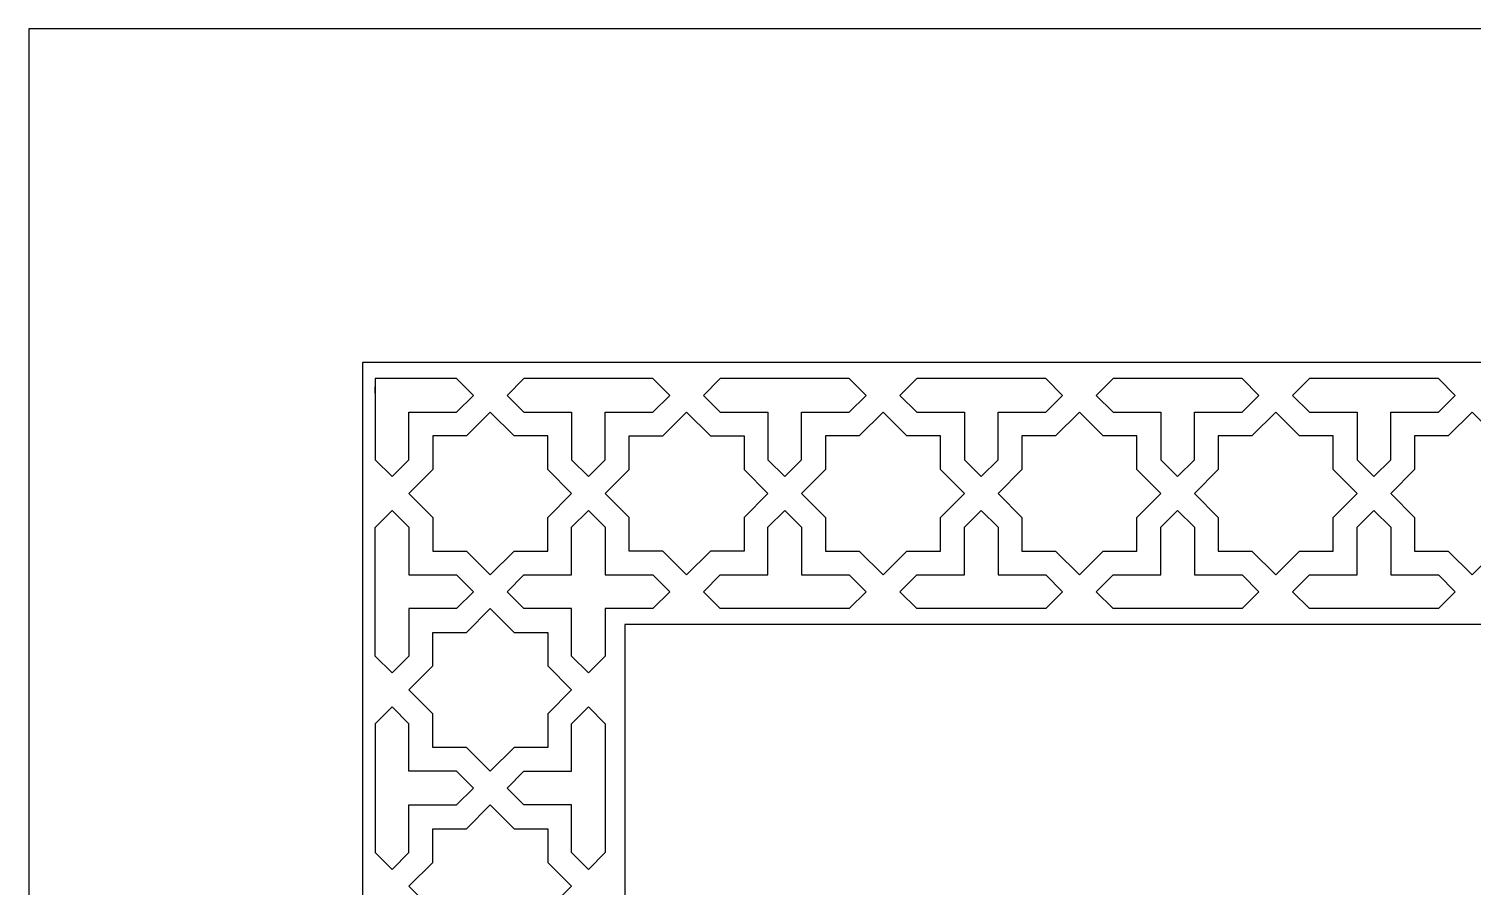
# Model space of a CAD drawing. Extents: x 3770 to 4770, y -395 to 1605.
# Drawn here: x 3770 to 4397, y 1232 to 1605 of the extents above; entities that cross this region are included whole.
import ezdxf

# ---------------------------------------------------------------- set-up
doc = ezdxf.new("R2010")
doc.units = 0
doc.layers.add('LAYER_1', color=18, linetype='CONTINUOUS')
doc.layers.add('LAYER_2', color=5, linetype='CONTINUOUS')

msp = doc.modelspace()

# ---------------------------------------------------------------- linework, layer by layer
at = {"layer": 'LAYER_1'}
for points in [[(4769.78, -394.83), (4769.78, 1605.17), (3769.78, 1605.17), (3769.78, -394.83)], [(3920.31, 1449.52), (3920.31, 1445.86), (3920.31, 1417.87), (3927.64, 1410.55), (3934.96, 1417.86), (3934.96, 1438.54), (3955.67, 1438.54), (3962.99, 1445.86), (3955.67, 1453.17), (3934.96, 1453.17), (3920.31, 1453.17), (3920.31, 1446.77)], [(4012.99, 1410.55), (4020.31, 1417.86), (4020.31, 1438.54), (4041.02, 1438.54), (4048.34, 1445.86), (4041.02, 1453.17), (4020.31, 1453.17), (4012.99, 1453.17), (4005.67, 1453.17), (3984.96, 1453.17), (3977.63, 1445.86), (3984.96, 1438.54), (4005.67, 1438.54), (4005.67, 1417.86)], [(4098.34, 1410.55), (4105.66, 1417.86), (4105.66, 1438.54), (4126.37, 1438.54), (4133.69, 1445.86), (4126.37, 1453.17), (4105.66, 1453.17), (4098.34, 1453.17), (4091.02, 1453.17), (4070.31, 1453.17), (4062.99, 1445.86), (4070.31, 1438.54), (4091.02, 1438.54), (4091.02, 1417.86)], [(4183.69, 1410.55), (4191.02, 1417.86), (4191.02, 1438.54), (4211.72, 1438.54), (4219.05, 1445.86), (4211.72, 1453.17), (4191.02, 1453.17), (4183.69, 1453.17), (4176.37, 1453.17), (4155.66, 1453.17), (4148.34, 1445.86), (4155.66, 1438.54), (4176.37, 1438.54), (4176.37, 1417.86)], [(4269.04, 1410.55), (4276.37, 1417.86), (4276.37, 1438.54), (4297.08, 1438.54), (4304.4, 1445.86), (4297.08, 1453.17), (4276.37, 1453.17), (4269.04, 1453.17), (4261.72, 1453.17), (4241.01, 1453.17), (4233.69, 1445.86), (4241.01, 1438.54), (4261.72, 1438.54), (4261.72, 1417.86)], [(4354.4, 1410.55), (4361.72, 1417.86), (4361.72, 1438.54), (4382.43, 1438.54), (4389.75, 1445.86), (4382.43, 1453.17), (4361.72, 1453.17), (4354.4, 1453.17), (4347.07, 1453.17), (4326.36, 1453.17), (4319.04, 1445.86), (4326.36, 1438.54), (4347.07, 1438.54), (4347.07, 1417.86)], [(3959.96, 1428.2), (3945.31, 1428.2), (3945.31, 1413.58), (3934.96, 1403.17), (3945.31, 1392.76), (3945.31, 1378.14), (3959.96, 1378.14), (3970.31, 1367.8), (3980.66, 1378.14), (3995.31, 1378.14), (3995.31, 1392.76), (4005.67, 1403.17), (3995.31, 1413.58), (3995.31, 1428.2), (3980.66, 1428.2), (3970.31, 1438.54)], [(4066.02, 1428.2), (4080.67, 1428.2), (4080.67, 1413.58), (4091.02, 1403.17), (4080.67, 1392.76), (4080.67, 1378.14), (4066.02, 1378.14), (4055.67, 1367.8), (4045.31, 1378.14), (4030.67, 1378.14), (4030.67, 1392.76), (4020.31, 1403.17), (4030.67, 1413.58), (4030.67, 1428.2), (4045.31, 1428.2), (4055.67, 1438.54)], [(4141.02, 1367.8), (4151.37, 1378.14), (4166.02, 1378.14), (4166.02, 1392.76), (4176.37, 1403.17), (4166.02, 1413.58), (4166.02, 1428.2), (4151.37, 1428.2), (4141.02, 1438.54), (4130.66, 1428.2), (4116.02, 1428.2), (4116.02, 1413.58), (4105.66, 1403.17), (4116.02, 1392.76), (4116.02, 1378.14), (4130.66, 1378.14)], [(4226.37, 1367.8), (4236.72, 1378.14), (4251.37, 1378.14), (4251.37, 1392.76), (4261.72, 1403.17), (4251.37, 1413.58), (4251.37, 1428.2), (4236.72, 1428.2), (4226.37, 1438.54), (4216.02, 1428.2), (4201.37, 1428.2), (4201.37, 1413.58), (4191.01, 1403.17), (4201.37, 1392.76), (4201.37, 1378.14), (4216.02, 1378.14)], [(4311.72, 1367.8), (4322.07, 1378.14), (4336.72, 1378.14), (4336.72, 1392.76), (4347.07, 1403.17), (4336.72, 1413.58), (4336.72, 1428.2), (4322.07, 1428.2), (4311.72, 1438.54), (4301.37, 1428.2), (4286.72, 1428.2), (4286.72, 1413.58), (4276.37, 1403.17), (4286.72, 1392.76), (4286.72, 1378.14), (4301.37, 1378.14)], [(4397.07, 1367.8), (4407.42, 1378.14), (4422.07, 1378.14), (4422.07, 1392.76), (4432.43, 1403.17), (4422.07, 1413.58), (4422.07, 1428.2), (4407.42, 1428.2), (4397.07, 1438.54), (4386.72, 1428.2), (4372.07, 1428.2), (4372.07, 1413.58), (4361.72, 1403.17), (4372.07, 1392.76), (4372.07, 1378.14), (4386.72, 1378.14)], [(3920.31, 1360.49), (3920.31, 1388.47), (3927.64, 1395.79), (3934.96, 1388.48), (3934.96, 1367.8), (3955.67, 1367.8), (3962.99, 1360.49), (3955.67, 1353.17), (3934.96, 1353.17), (3934.96, 1332.49), (3927.64, 1325.18), (3920.31, 1332.5)], [(3977.63, 1360.49), (3984.96, 1367.8), (4005.67, 1367.8), (4005.67, 1388.48), (4012.99, 1395.79), (4020.31, 1388.48), (4020.31, 1367.8), (4041.02, 1367.8), (4048.34, 1360.49), (4041.02, 1353.17), (4020.31, 1353.17), (4020.31, 1332.49), (4012.99, 1325.18), (4005.67, 1332.49), (4005.67, 1353.17), (3984.96, 1353.17)], [(4098.34, 1395.79), (4098.34, 1395.79), (4105.66, 1388.48), (4105.66, 1367.8), (4126.37, 1367.8), (4133.69, 1360.49), (4126.37, 1353.17), (4124.37, 1353.17), (4098.34, 1353.17), (4072.31, 1353.17), (4070.31, 1353.17), (4062.99, 1360.49), (4070.31, 1367.8), (4091.02, 1367.8), (4091.02, 1388.48), (4098.34, 1395.79)], [(4183.69, 1395.79), (4183.69, 1395.79), (4191.02, 1388.48), (4191.02, 1367.8), (4211.72, 1367.8), (4219.05, 1360.49), (4211.72, 1353.17), (4165.66, 1353.17), (4155.66, 1353.17), (4148.34, 1360.49), (4155.66, 1367.8), (4176.37, 1367.8), (4176.37, 1388.48), (4183.69, 1395.79)], [(4269.04, 1395.79), (4269.05, 1395.79), (4276.37, 1388.48), (4276.37, 1367.8), (4297.08, 1367.8), (4304.4, 1360.49), (4297.08, 1353.17), (4269.04, 1353.17), (4241.01, 1353.17), (4233.69, 1360.49), (4241.01, 1367.8), (4261.72, 1367.8), (4261.72, 1388.48), (4269.04, 1395.79)], [(4354.4, 1395.79), (4354.4, 1395.79), (4361.72, 1388.48), (4361.72, 1367.8), (4382.43, 1367.8), (4389.75, 1360.49), (4382.43, 1353.17), (4372.43, 1353.17), (4326.36, 1353.17), (4319.04, 1360.49), (4326.36, 1367.8), (4347.07, 1367.8), (4347.07, 1388.48), (4354.39, 1395.79)], [(3959.96, 1292.77), (3945.31, 1292.77), (3945.31, 1307.39), (3934.96, 1317.8), (3945.31, 1328.21), (3945.31, 1342.83), (3959.96, 1342.83), (3970.31, 1353.17), (3980.66, 1342.83), (3995.31, 1342.83), (3995.31, 1328.21), (4005.67, 1317.8), (3995.31, 1307.39), (3995.31, 1292.77), (3980.66, 1292.77), (3970.31, 1282.43)], [(3962.99, 1275.11), (3962.99, 1275.11), (3955.67, 1282.43), (3934.96, 1282.43), (3934.96, 1303.11), (3927.64, 1310.42), (3920.31, 1303.1), (3920.31, 1275.11), (3920.31, 1247.12), (3927.64, 1239.8), (3934.96, 1247.11), (3934.96, 1267.8), (3955.67, 1267.8), (3962.99, 1275.11)], [(3977.63, 1275.11), (3984.96, 1282.43), (4005.67, 1282.43), (4005.67, 1303.11), (4012.99, 1310.42), (4012.99, 1310.42), (4012.99, 1310.42), (4020.31, 1303.11), (4020.31, 1282.43), (4020.31, 1282.43), (4020.31, 1275.11), (4020.31, 1267.8), (4020.31, 1267.8), (4020.31, 1247.11), (4012.99, 1239.8), (4012.99, 1239.8), (4012.99, 1239.8), (4005.67, 1247.11), (4005.67, 1267.8), (3984.96, 1267.8)], [(3934.96, 1232.42), (3945.31, 1242.83), (3945.31, 1257.45), (3959.96, 1257.45), (3970.31, 1267.8), (3980.66, 1257.45), (3995.31, 1257.45), (3995.31, 1242.83), (4005.67, 1232.42), (3995.31, 1222.23), (3995.31, 1207.9), (3980.66, 1207.9), (3970.31, 1197.77), (3959.96, 1207.9), (3945.31, 1207.9), (3945.31, 1222.23)]]:
    msp.add_lwpolyline(points, close=True, dxfattribs=at)
at = {"layer": 'LAYER_2'}
for points in [[(3914.78, -249.83), (4624.78, -249.83), (4624.78, 1460.17), (3914.78, 1460.17)], [(4510.78, -135.83), (4510.78, 1346.17), (4028.78, 1346.17), (4028.78, -135.83)]]:
    msp.add_lwpolyline(points, close=True, dxfattribs=at)

doc.saveas('drawing.dxf')
